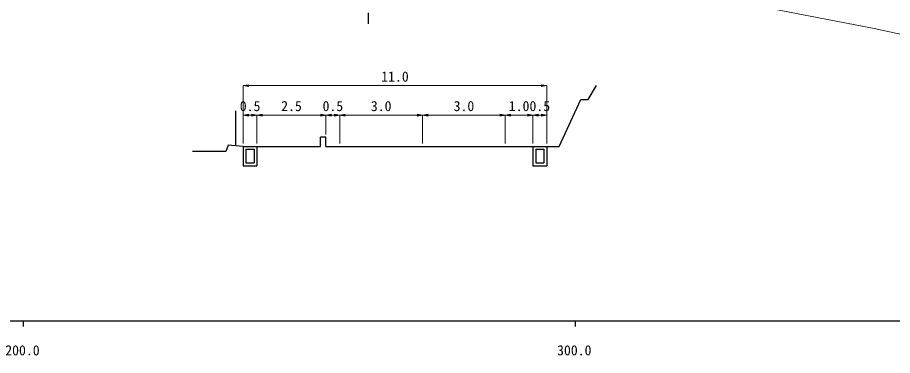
# Model space of a CAD drawing. Units: millimetres at full size, sheet at 1:1000, with parts at other scales. Extents: x 40000 to 680000, y 20000 to 380000.
# Drawn here: x 266949 to 425509, y 198715 to 260010 of the extents above; entities that cross this region are included whole.
import ezdxf
from ezdxf.enums import TextEntityAlignment as Align

# ---------------------------------------------------------------- set-up
doc = ezdxf.new("R2010")
doc.units = ezdxf.units.MM
doc.header["$LTSCALE"] = 1000
for name, color, linetype, lineweight in [('M-BGD', 7, 'Continuous', 25), ('M-STR-HTXT', 7, 'Continuous', 13), ('M-STR-STRC', 7, 'Continuous', 25), ('M-TTL-BAND', 7, 'Continuous', 25)]:
    doc.layers.add(name, color=color, linetype=linetype, lineweight=lineweight)
doc.styles.add('ＭＳ ゴシック', font='')
doc.styles.get('ＭＳ ゴシック').set_extended_font_data('MS Gothic')

# ---------------------------------------------------------------- blocks, each defined once
blk = doc.blocks.new('open_arrow')
at = {"color": 0, "linetype": 'Continuous', "lineweight": -2}
blk.add_lwpolyline([(7.5, 1.25), (0, 0), (7.5, -1.25)], dxfattribs=at)

msp = doc.modelspace()

# ---------------------------------------------------------------- linework, layer by layer
at = {"layer": 'M-BGD'}
for p, q in [((306498, 236758), (306498, 243055)), ((322848, 238318), (321848, 238318)), ((321848, 236639), (321848, 238318)), ((322848, 236639), (322848, 238318)), ((307848, 236639), (307848, 233139)), ((310348, 236639), (310348, 233139)), ((360348, 236639), (360348, 233139)), ((362848, 236639), (362848, 233139)), ((308348, 236139), (308348, 233639)), ((308348, 236139), (309848, 236139)), ((309848, 236139), (309848, 233639)), ((360848, 236139), (360848, 233639)), ((360848, 236139), (362348, 236139)), ((362348, 236139), (362348, 233639)), ((307848, 233139), (310348, 233139)), ((308348, 233639), (309848, 233639)), ((360348, 233139), (362848, 233139)), ((360848, 233639), (362348, 233639))]:
    msp.add_line(p, q, dxfattribs=at)
for points in [[(322848, 236639), (325348, 236639), (340348, 236639), (355348, 236639), (360348, 236639), (362848, 236639), (365083, 236639), (369044, 245134), (370375, 245134), (371855, 247698)], [(307848, 236639), (305149, 236876), (304728, 235720), (298645, 235720)], [(307848, 236639), (310348, 236639), (321848, 236639)]]:
    msp.add_lwpolyline(points, dxfattribs=at)
at = {"layer": 'M-STR-HTXT'}
for p, q in [((362848, 247648), (307848, 247648)), ((307848, 237139), (307848, 247648)), ((362848, 237139), (362848, 247648)), ((307848, 242298), (310348, 242298)), ((310348, 237139), (310348, 242299)), ((310348, 242298), (322848, 242298)), ((322848, 238818), (322848, 242299)), ((322848, 242298), (325348, 242298)), ((325348, 237139), (325348, 242299)), ((325348, 242298), (340348, 242298)), ((340348, 237139), (340348, 242299)), ((340348, 242298), (355348, 242298)), ((355348, 237139), (355348, 242299)), ((355348, 242298), (360348, 242298)), ((360348, 237139), (360348, 242299)), ((360348, 242298), (362848, 242298))]:
    msp.add_line(p, q, dxfattribs=at)
msp.add_lwpolyline([(89175, 231441), (98284, 233243), (117367, 237051), (125811, 238729), (144238, 242435), (163135, 246147), (183484, 250285), (211589, 255785), (234435, 260575), (255469, 264545), (276907, 266749), (288562, 267640), (298052, 267958), (304078, 268280), (311148, 268408), (316370, 268535), (323058, 268535), (329618, 268344), (338535, 268344), (357834, 267167), (383389, 264660), (403427, 261641), (422157, 258018), (444411, 253187)], dxfattribs=at)
at = {"layer": 'M-STR-STRC'}
msp.add_line((330524, 260876), (330524, 258876), dxfattribs=at)
at = {"layer": 'M-TTL-BAND'}
for p, q in [((40000, 205000), (579000, 205000)), ((268000, 205000), (268000, 204000)), ((368000, 205000), (368000, 204000))]:
    msp.add_line(p, q, dxfattribs=at)

# ---------------------------------------------------------------- block references
at = {"layer": 'M-STR-HTXT', "xscale": 133, "yscale": 133}
for p in [(307848, 247648), (307848, 242298), (310348, 242298), (322848, 242298), (325348, 242298), (340348, 242298), (355348, 242298), (360348, 242298)]:
    msp.add_blockref('open_arrow', p, dxfattribs=at)
at = {"layer": 'M-STR-HTXT', "xscale": 133, "yscale": 133, "rotation": 180}
for p in [(362848, 247648), (310348, 242298), (322848, 242298), (325348, 242298), (340348, 242298), (355348, 242298), (360348, 242298), (362848, 242298)]:
    msp.add_blockref('open_arrow', p, dxfattribs=at)

# ---------------------------------------------------------------- texts
at = {"layer": 'M-STR-HTXT', "style": 'ＭＳ ゴシック'}
for s, p in [('11.0', (335348, 247835)), ('0.5', (309098, 242485)), ('2.5', (316598, 242485)), ('0.5', (324098, 242485)), ('3.0', (332848, 242485)), ('3.0', (347848, 242485)), ('1.0', (357848, 242485)), ('0.5', (361598, 242485))]:
    msp.add_text(s, height=1833, dxfattribs=at).set_placement(p, align=Align.BOTTOM_CENTER)
at = {"layer": 'M-TTL-BAND', "style": 'ＭＳ ゴシック'}
for s, p in [('200.0', (267844, 198195)), ('300.0', (367844, 198195))]:
    msp.add_text(s, height=1833, dxfattribs=at).set_placement(p, align=Align.BOTTOM_CENTER)

doc.saveas('drawing.dxf')
